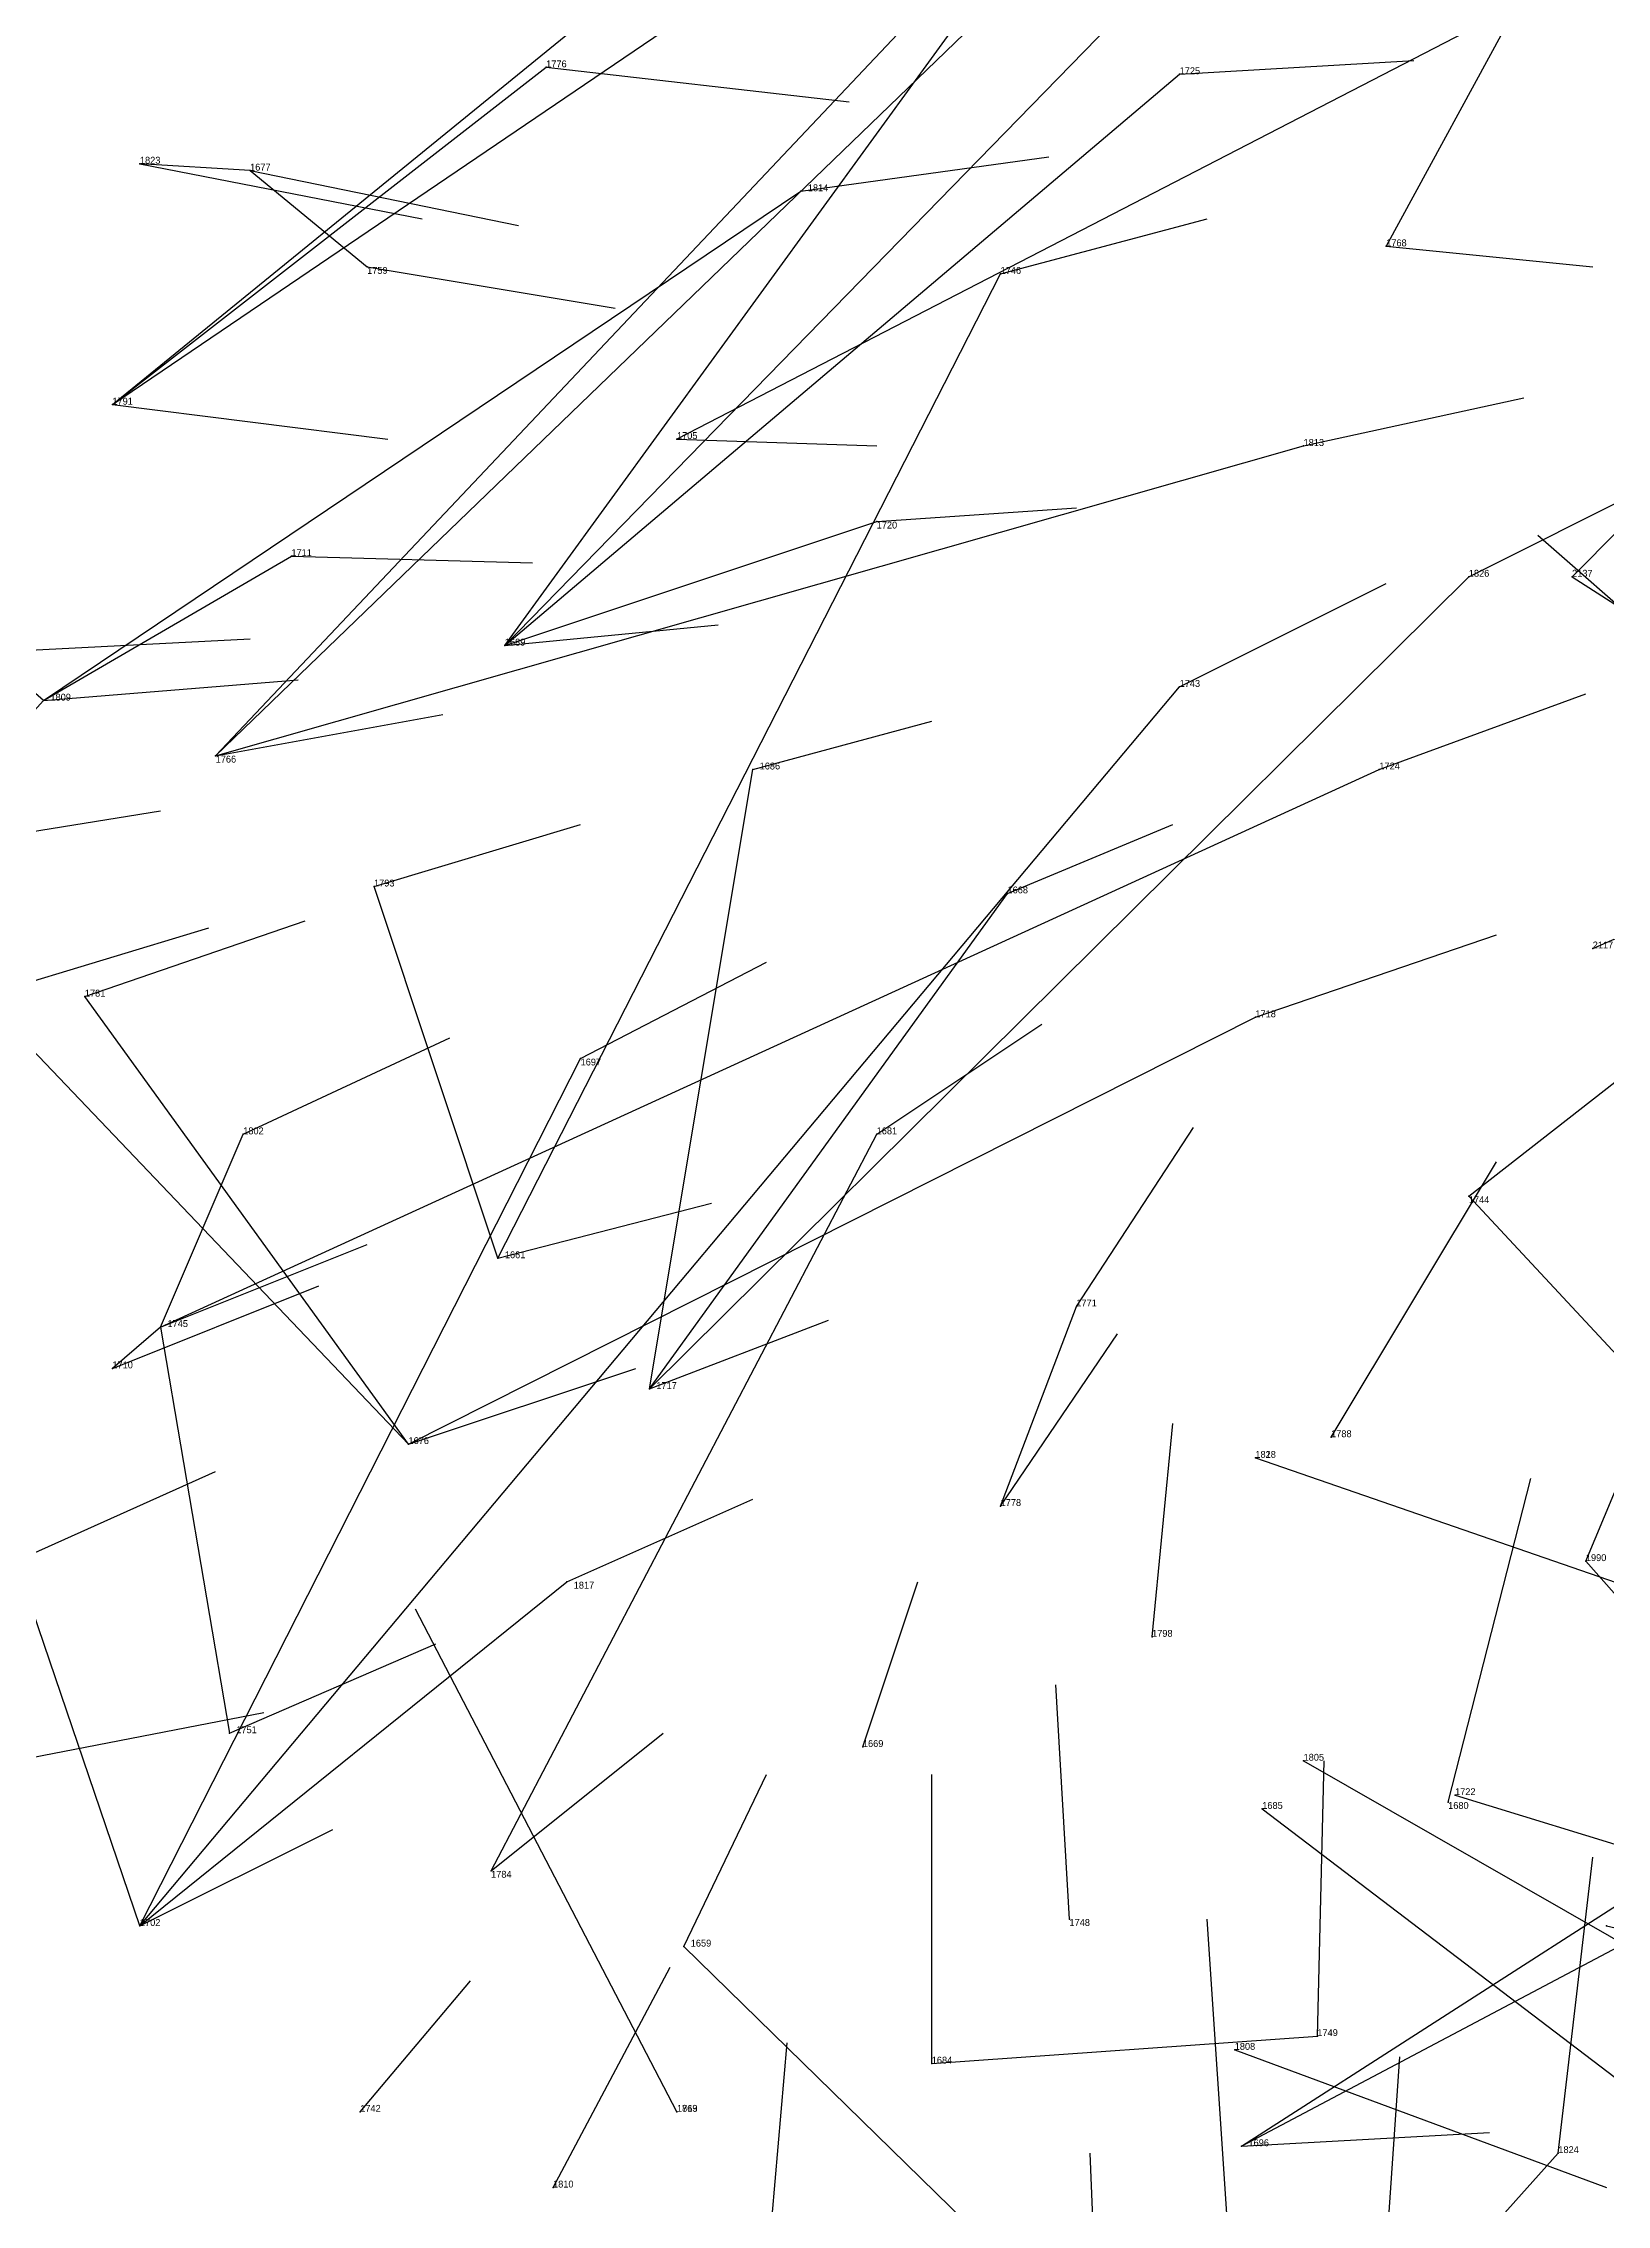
# Model space of a CAD drawing. Extents: x -747426.44 to -747424.45, y -964659.9 to -964657.28.
# Drawn here: x -747425.994 to -747425.767, y -964658.9295 to -964658.6155 of the extents above; entities that cross this region are included whole.
import ezdxf

# ---------------------------------------------------------------- set-up
doc = ezdxf.new("R2010")
doc.units = 0
for name, color, linetype in [('Facilities', 3, 'CONTINUOUS'), ('Facilities_lines', 3, 'CONTINUOUS'), ('Normals', 1, 'CONTINUOUS'), ('Source_points', 5, 'CONTINUOUS'), ('Text', 3, 'CONTINUOUS')]:
    doc.layers.add(name, color=color, linetype=linetype)

msp = doc.modelspace()

# ---------------------------------------------------------------- linework, layer by layer
at = {"layer": 'Facilities', "color": 3}
for p in [(-747425.964, -964658.634, 137.555), (-747425.984, -964658.668, 137.585), (-747425.927, -964658.703, 137.524), (-747425.994, -964658.711, 137.577), (-747425.969, -964658.719, 137.541), (-747425.769, -964658.747, 137.513), (-747425.928, -964658.792, 137.54), (-747425.977, -964658.802, 137.556), (-747425.906, -964658.811, 137.544), (-747425.941, -964658.819, 137.561), (-747425.807, -964658.818, 137.534), (-747425.818, -964658.821, 137.425), (-747425.855, -964658.828, 137.54), (-747425.77, -964658.836, 137.529), (-747425.833, -964658.847, 137.544), (-747425.875, -964658.863, 137.561), (-747425.811, -964658.865, 137.389), (-747425.789, -964658.87, 137.382), (-747425.817, -964658.872, 137.389), (-747425.79, -964658.871, 137.549), (-747425.929, -964658.881, 137.567), (-747425.98, -964658.889, 137.592), (-747425.845, -964658.888, 137.565), (-747425.767, -964658.889, 137.386), (-747425.901, -964658.892, 137.57), (-747425.821, -964658.907, 137.392), (-747425.865, -964658.909, 137.575), (-747425.948, -964658.916, 137.577), (-747425.902, -964658.916, 137.444), (-747425.82, -964658.921, 137.393), (-747425.774, -964658.922, 137.584), (-747425.92, -964658.927, 137.581)]:
    msp.add_point(p, dxfattribs=at)
at = {"layer": 'Facilities_lines', "color": 3}
for p, q in [((-747425.969, -964658.719, 137.541), (-747425.781, -964658.52, 137.495)), ((-747425.984, -964658.668, 137.585), (-747425.822, -964658.536, 137.512)), ((-747425.969, -964658.719, 137.541), (-747425.799, -964658.555, 137.505)), ((-747425.984, -964658.668, 137.585), (-747425.841, -964658.571, 137.522)), ((-747425.927, -964658.703, 137.524), (-747425.811, -964658.584, 137.506)), ((-747425.927, -964658.703, 137.524), (-747425.858, -964658.608, 137.514)), ((-747425.78, -964658.61, 137.501), (-747425.902, -964658.673, 137.524)), ((-747425.78, -964658.61, 137.501), (-747425.799, -964658.645, 137.512)), ((-747425.984, -964658.668, 137.585), (-747425.921, -964658.619, 137.528)), ((-747425.927, -964658.703, 137.524), (-747425.829, -964658.62, 137.507)), ((-747425.964, -964658.634, 137.555), (-747425.98, -964658.633, 137.583)), ((-747425.964, -964658.634, 137.555), (-747425.947, -964658.648, 137.538)), ((-747425.994, -964658.711, 137.577), (-747425.884, -964658.637, 137.523)), ((-747425.928, -964658.792, 137.54), (-747425.855, -964658.649, 137.517)), ((-747425.969, -964658.719, 137.541), (-747425.811, -964658.674, 137.513)), ((-747425.927, -964658.703, 137.524), (-747425.873, -964658.685, 137.518)), ((-747425.765, -964658.686, 137.4), (-747425.772, -964658.693, 137.41)), ((-747425.994, -964658.711, 137.577), (-747425.958, -964658.69, 137.54)), ((-747425.906, -964658.811, 137.544), (-747425.787, -964658.693, 137.507)), ((-747425.994, -964658.711, 137.577), (-747426.002, -964658.704, 137.586)), ((-747425.98, -964658.889, 137.592), (-747425.829, -964658.709, 137.524)), ((-747425.994, -964658.711, 137.577), (-747426.014, -964658.733, 137.587)), ((-747425.977, -964658.802, 137.556), (-747425.8, -964658.721, 137.518)), ((-747425.906, -964658.811, 137.544), (-747425.891, -964658.721, 137.529)), ((-747425.928, -964658.792, 137.54), (-747425.946, -964658.738, 137.535)), ((-747425.906, -964658.811, 137.544), (-747425.854, -964658.739, 137.524)), ((-747425.941, -964658.819, 137.561), (-747426.003, -964658.754, 137.57)), ((-747425.941, -964658.819, 137.561), (-747425.988, -964658.754, 137.552)), ((-747425.941, -964658.819, 137.561), (-747425.818, -964658.757, 137.519)), ((-747425.98, -964658.889, 137.592), (-747425.916, -964658.763, 137.539)), ((-747425.977, -964658.802, 137.556), (-747425.965, -964658.774, 137.546)), ((-747425.929, -964658.881, 137.567), (-747425.873, -964658.774, 137.534)), ((-747425.679, -964658.899, 137.345), (-747425.787, -964658.783, 137.514)), ((-747425.855, -964658.828, 137.54), (-747425.844, -964658.799, 137.539)), ((-747425.977, -964658.802, 137.556), (-747425.984, -964658.808, 137.566)), ((-747425.977, -964658.802, 137.556), (-747425.967, -964658.861, 137.581)), ((-747425.818, -964658.821, 137.425), (-747425.818, -964658.821, 137.425)), ((-747425.98, -964658.889, 137.592), (-747425.998, -964658.836, 137.586)), ((-747425.77, -964658.836, 137.529), (-747425.638, -964658.986, 137.602)), ((-747425.98, -964658.889, 137.592), (-747425.918, -964658.839, 137.555)), ((-747425.82, -964658.921, 137.393), (-747425.725, -964658.86, 137.358)), ((-747425.82, -964658.921, 137.393), (-747425.718, -964658.867, 137.359)), ((-747425.901, -964658.892, 137.57), (-747425.813, -964658.978, 137.447)), ((-747425.865, -964658.909, 137.575), (-747425.809, -964658.905, 137.57)), ((-747425.902, -964658.916, 137.444), (-747425.902, -964658.916, 137.444)), ((-747425.774, -964658.922, 137.584), (-747425.8, -964658.951, 137.594))]:
    msp.add_line(p, q, dxfattribs=at)
at = {"layer": 'Normals', "color": 1}
for p, q in [((-747425.921, -964658.619, 137.528), (-747425.877, -964658.624, 137.618)), ((-747425.829, -964658.62, 137.507), (-747425.795, -964658.618, 137.601)), ((-747425.884, -964658.637, 137.523), (-747425.848, -964658.632, 137.616)), ((-747425.98, -964658.633, 137.583), (-747425.939, -964658.641, 137.674)), ((-747425.964, -964658.634, 137.555), (-747425.925, -964658.642, 137.647)), ((-747425.855, -964658.649, 137.517), (-747425.825, -964658.641, 137.612)), ((-747425.799, -964658.645, 137.512), (-747425.769, -964658.648, 137.607)), ((-747425.947, -964658.648, 137.538), (-747425.911, -964658.654, 137.631)), ((-747425.984, -964658.668, 137.585), (-747425.944, -964658.673, 137.676)), ((-747425.811, -964658.674, 137.513), (-747425.779, -964658.667, 137.607)), ((-747425.902, -964658.673, 137.524), (-747425.873, -964658.674, 137.62)), ((-747425.787, -964658.693, 137.507), (-747425.761, -964658.68, 137.603)), ((-747425.873, -964658.685, 137.518), (-747425.844, -964658.683, 137.614)), ((-747425.713, -964658.743, 137.419), (-747425.777, -964658.687, 137.366)), ((-747425.958, -964658.69, 137.54), (-747425.923, -964658.691, 137.634)), ((-747425.829, -964658.709, 137.524), (-747425.799, -964658.694, 137.618)), ((-747425.772, -964658.693, 137.41), (-747425.719, -964658.727, 137.488)), ((-747425.927, -964658.703, 137.524), (-747425.896, -964658.7, 137.619)), ((-747426.002, -964658.704, 137.586), (-747425.964, -964658.702, 137.679)), ((-747425.994, -964658.711, 137.577), (-747425.957, -964658.708, 137.67)), ((-747425.8, -964658.721, 137.518), (-747425.77, -964658.71, 137.613)), ((-747425.969, -964658.719, 137.541), (-747425.936, -964658.713, 137.635)), ((-747425.891, -964658.721, 137.529), (-747425.865, -964658.714, 137.625)), ((-747426.014, -964658.733, 137.587), (-747425.977, -964658.727, 137.68)), ((-747425.946, -964658.738, 137.535), (-747425.916, -964658.729, 137.63)), ((-747425.854, -964658.739, 137.524), (-747425.83, -964658.729, 137.621)), ((-747425.769, -964658.747, 137.513), (-747425.735, -964658.732, 137.606)), ((-747426.003, -964658.754, 137.57), (-747425.97, -964658.744, 137.664)), ((-747425.988, -964658.754, 137.552), (-747425.956, -964658.743, 137.646)), ((-747425.818, -964658.757, 137.519), (-747425.783, -964658.745, 137.612)), ((-747425.916, -964658.763, 137.539), (-747425.889, -964658.749, 137.634)), ((-747425.965, -964658.774, 137.546), (-747425.935, -964658.76, 137.64)), ((-747425.873, -964658.774, 137.534), (-747425.849, -964658.758, 137.63)), ((-747425.787, -964658.783, 137.514), (-747425.755, -964658.758, 137.605)), ((-747425.844, -964658.799, 137.539), (-747425.827, -964658.773, 137.634)), ((-747425.807, -964658.818, 137.534), (-747425.783, -964658.778, 137.623)), ((-747425.928, -964658.792, 137.54), (-747425.897, -964658.784, 137.635)), ((-747425.77, -964658.836, 137.529), (-747425.75, -964658.788, 137.615)), ((-747425.977, -964658.802, 137.556), (-747425.947, -964658.79, 137.651)), ((-747425.984, -964658.808, 137.566), (-747425.954, -964658.796, 137.661)), ((-747425.906, -964658.811, 137.544), (-747425.88, -964658.801, 137.64)), ((-747425.855, -964658.828, 137.54), (-747425.838, -964658.803, 137.635)), ((-747425.941, -964658.819, 137.561), (-747425.908, -964658.808, 137.655)), ((-747425.833, -964658.847, 137.544), (-747425.83, -964658.816, 137.639)), ((-747425.998, -964658.836, 137.586), (-747425.969, -964658.823, 137.681)), ((-747425.818, -964658.821, 137.425), (-747425.74, -964658.848, 137.481)), ((-747425.818, -964658.821, 137.425), (-747425.74, -964658.848, 137.481)), ((-747425.79, -964658.871, 137.549), (-747425.778, -964658.824, 137.636)), ((-747425.918, -964658.839, 137.555), (-747425.891, -964658.827, 137.65)), ((-747425.875, -964658.863, 137.561), (-747425.867, -964658.839, 137.658)), ((-747425.902, -964658.916, 137.444), (-747425.94, -964658.843, 137.387)), ((-747425.902, -964658.916, 137.444), (-747425.94, -964658.843, 137.387)), ((-747425.967, -964658.861, 137.581), (-747425.937, -964658.848, 137.676)), ((-747425.845, -964658.888, 137.565), (-747425.847, -964658.854, 137.659)), ((-747426.055, -964658.876, 137.407), (-747425.962, -964658.858, 137.376)), ((-747426.055, -964658.876, 137.407), (-747425.962, -964658.858, 137.376)), ((-747425.929, -964658.881, 137.567), (-747425.904, -964658.861, 137.662)), ((-747425.901, -964658.892, 137.57), (-747425.889, -964658.867, 137.666)), ((-747425.865, -964658.909, 137.575), (-747425.865, -964658.867, 137.666)), ((-747425.811, -964658.865, 137.389), (-747425.743, -964658.904, 137.451)), ((-747425.809, -964658.905, 137.57), (-747425.808, -964658.865, 137.662)), ((-747425.789, -964658.87, 137.382), (-747425.727, -964658.889, 137.458)), ((-747425.817, -964658.872, 137.389), (-747425.754, -964658.92, 137.45)), ((-747425.98, -964658.889, 137.592), (-747425.952, -964658.875, 137.687)), ((-747425.774, -964658.922, 137.584), (-747425.769, -964658.879, 137.674)), ((-747425.822, -964658.933, 137.581), (-747425.825, -964658.888, 137.67)), ((-747425.767, -964658.889, 137.386), (-747425.732, -964658.897, 137.48)), ((-747425.92, -964658.927, 137.581), (-747425.903, -964658.895, 137.674)), ((-747425.948, -964658.916, 137.577), (-747425.932, -964658.897, 137.674)), ((-747425.89, -964658.952, 137.585), (-747425.886, -964658.906, 137.673)), ((-747425.821, -964658.907, 137.392), (-747425.767, -964658.927, 137.474)), ((-747425.8, -964658.951, 137.594), (-747425.797, -964658.908, 137.684)), ((-747425.82, -964658.921, 137.393), (-747425.784, -964658.919, 137.486)), ((-747425.84, -964658.969, 137.591), (-747425.842, -964658.922, 137.679))]:
    msp.add_line(p, q, dxfattribs=at)
at = {"layer": 'Source_points', "color": 5}
for p in [(-747425.921, -964658.619, 137.528), (-747425.829, -964658.62, 137.507), (-747425.98, -964658.633, 137.583), (-747425.884, -964658.637, 137.523), (-747425.799, -964658.645, 137.512), (-747425.947, -964658.648, 137.538), (-747425.855, -964658.649, 137.517), (-747425.902, -964658.673, 137.524), (-747425.811, -964658.674, 137.513), (-747425.873, -964658.685, 137.518), (-747425.958, -964658.69, 137.54), (-747425.787, -964658.693, 137.507), (-747425.772, -964658.693, 137.41), (-747425.829, -964658.709, 137.524), (-747425.891, -964658.721, 137.529), (-747425.8, -964658.721, 137.518), (-747425.946, -964658.738, 137.535), (-747425.854, -964658.739, 137.524), (-747425.988, -964658.754, 137.552), (-747425.818, -964658.757, 137.519), (-747425.916, -964658.763, 137.539), (-747425.965, -964658.774, 137.546), (-747425.873, -964658.774, 137.534), (-747425.787, -964658.783, 137.514), (-747425.844, -964658.799, 137.539), (-747425.984, -964658.808, 137.566), (-747425.818, -964658.821, 137.425), (-747425.918, -964658.839, 137.555), (-747425.967, -964658.861, 137.581), (-747425.809, -964658.905, 137.57), (-747425.902, -964658.916, 137.444)]:
    msp.add_point(p, dxfattribs=at)

# ---------------------------------------------------------------- texts
at = {"layer": 'Text', "color": 3}
for s, p in [('1776', (-747425.921, -964658.619, 137.528)), ('1725', (-747425.829, -964658.62, 137.507)), ('1823', (-747425.98, -964658.633, 137.583)), ('1677', (-747425.964, -964658.634, 137.555)), ('1814', (-747425.883, -964658.637, 137.523)), ('1768', (-747425.799, -964658.645, 137.512)), ('1759', (-747425.947, -964658.649, 137.538)), ('1746', (-747425.855, -964658.649, 137.517)), ('1791', (-747425.984, -964658.668, 137.585)), ('1705', (-747425.902, -964658.673, 137.524)), ('1813', (-747425.811, -964658.674, 137.513)), ('1720', (-747425.873, -964658.686, 137.518)), ('1711', (-747425.958, -964658.69, 137.54)), ('1826', (-747425.787, -964658.693, 137.507)), ('2137', (-747425.772, -964658.693, 137.41)), ('1689', (-747425.927, -964658.703, 137.524)), ('1809', (-747425.993, -964658.711, 137.577)), ('1743', (-747425.829, -964658.709, 137.524)), ('1766', (-747425.969, -964658.72, 137.541)), ('1686', (-747425.89, -964658.721, 137.529)), ('1724', (-747425.8, -964658.721, 137.518)), ('1793', (-747425.946, -964658.738, 137.535)), ('1668', (-747425.854, -964658.739, 137.524)), ('2117', (-747425.769, -964658.747, 137.513)), ('1781', (-747425.988, -964658.754, 137.552)), ('1718', (-747425.818, -964658.757, 137.519)), ('1697', (-747425.916, -964658.764, 137.539)), ('1802', (-747425.965, -964658.774, 137.546)), ('1681', (-747425.873, -964658.774, 137.534)), ('1744', (-747425.787, -964658.784, 137.514)), ('1661', (-747425.927, -964658.792, 137.54)), ('1771', (-747425.844, -964658.799, 137.539)), ('1745', (-747425.976, -964658.802, 137.556)), ('1710', (-747425.984, -964658.808, 137.566)), ('1717', (-747425.905, -964658.811, 137.544)), ('1788', (-747425.807, -964658.818, 137.534)), ('1676', (-747425.941, -964658.819, 137.561)), ('1828', (-747425.818, -964658.821, 137.425)), ('1818', (-747425.818, -964658.821, 137.425)), ('1778', (-747425.855, -964658.828, 137.54)), ('1990', (-747425.77, -964658.836, 137.529)), ('1817', (-747425.917, -964658.84, 137.555)), ('1798', (-747425.833, -964658.847, 137.544)), ('1751', (-747425.966, -964658.861, 137.581)), ('1669', (-747425.875, -964658.863, 137.561)), ('1805', (-747425.811, -964658.865, 137.389)), ('1722', (-747425.789, -964658.87, 137.382)), ('1685', (-747425.817, -964658.872, 137.389)), ('1680', (-747425.79, -964658.872, 137.549)), ('1784', (-747425.929, -964658.882, 137.567)), ('1702', (-747425.98, -964658.889, 137.592)), ('1748', (-747425.845, -964658.889, 137.565)), ('1659', (-747425.9, -964658.892, 137.57)), ('1749', (-747425.809, -964658.905, 137.57)), ('1684', (-747425.865, -964658.909, 137.575)), ('1808', (-747425.821, -964658.907, 137.392)), ('1742', (-747425.948, -964658.916, 137.577)), ('1819', (-747425.902, -964658.916, 137.444)), ('1763', (-747425.902, -964658.916, 137.444)), ('1696', (-747425.819, -964658.921, 137.393)), ('1824', (-747425.774, -964658.922, 137.584)), ('1810', (-747425.92, -964658.927, 137.581))]:
    msp.add_text(s, height=0.001, dxfattribs=at).set_placement(p)

doc.saveas('drawing.dxf')
